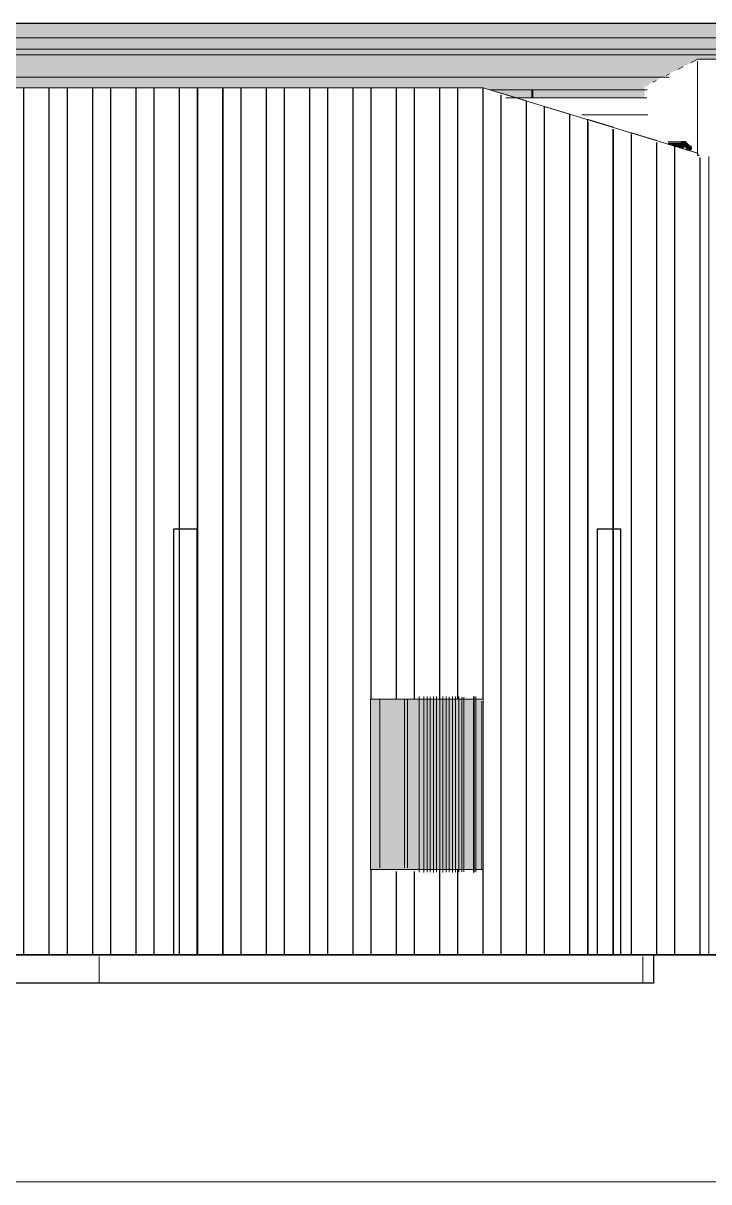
# Model space of a CAD drawing. Header units: millimetres. Extents: x 0 to 84100, y 0 to 59400.
# Drawn here: x 65961 to 69584, y 29193 to 35315 of the extents above; entities that cross this region are included whole.
import ezdxf

# ---------------------------------------------------------------- set-up
doc = ezdxf.new("R2010")
doc.units = ezdxf.units.MM
for name, color, linetype, lineweight in [('01_切断（構造・壁）', 7, 'Continuous', 35), ('09_立面の外形', 7, 'Continuous', 30), ('10_見えがかり', 7, 'Continuous', 13), ('12_見えがかり（ガラス）', 5, 'Continuous', 9), ('50_寸法', 3, 'Continuous', 9)]:
    doc.layers.add(name, color=color, linetype=linetype, lineweight=lineweight)

msp = doc.modelspace()

# ---------------------------------------------------------------- hatches: boundary and pattern name
at = {"layer": '10_見えがかり', "true_color": 0xe9dcc4}
for points in [[(69944.3, 35298.1), (69954.3, 35288.1), (69954.3, 35248.1), (69939.3, 35233.1), (69919.3, 35233.1), (49009.3, 35233.1), (49004.3, 35228.1), (49004.3, 35308.1), (49009.3, 35313.1), (69939.3, 35313.1), (69944.3, 35308.1)], [(68654.3, 34958.1), (68654.3, 34928.1), (68649.3, 34923.1), (68549.3, 34923.1), (68539.3, 34933.1), (68519.3, 34933.1), (68509.3, 34943.1), (68479.3, 34943.1), (68469.3, 34953.1), (68449.3, 34953.1), (68444.3, 34958.1), (68449.3, 34963.1), (68649.3, 34963.1)], [(69244.3, 34958.1), (69244.3, 34928.1), (69239.3, 34923.1), (68659.3, 34923.1), (68654.3, 34928.1), (68654.3, 34958.1), (68659.3, 34963.1), (69239.3, 34963.1)], [(69434.3, 34678.1), (69434.3, 34658.1), (69429.3, 34653.1), (69419.3, 34663.1), (69399.3, 34663.1), (69389.3, 34673.1), (69369.3, 34673.1), (69364.3, 34678.1), (69369.3, 34683.1), (69429.3, 34683.1)], [(69494.3, 34648.1), (69489.3, 34643.1), (69469.3, 34643.1), (69464.3, 34648.1), (69464.3, 34658.1), (69459.3, 34663.1), (69449.3, 34653.1), (69439.3, 34653.1), (69434.3, 34658.1), (69434.3, 34688.1), (69439.3, 34693.1), (69459.3, 34693.1), (69494.3, 34658.1)]]:
    msp.add_hatch(color=8, dxfattribs=at).paths.add_polyline_path(points)
at = {"layer": '12_見えがかり（ガラス）', "true_color": 0xdce9f2}
for points in [[(69984.3, 35228.1), (69984.3, 35178.1), (69979.3, 35173.1), (69969.3, 35173.1), (69959.3, 35163.1), (69949.3, 35163.1), (69929.3, 35143.1), (69919.3, 35143.1), (69909.3, 35133.1), (69899.3, 35133.1), (69879.3, 35113.1), (69869.3, 35113.1), (69859.3, 35103.1), (69849.3, 35103.1), (69829.3, 35083.1), (69819.3, 35083.1), (69809.3, 35073.1), (69799.3, 35073.1), (69789.3, 35063.1), (69779.3, 35063.1), (69759.3, 35043.1), (69749.3, 35043.1), (69739.3, 35033.1), (69729.3, 35033.1), (69714.3, 35018.1), (69709.3, 35013.1), (69699.3, 35013.1), (69689.3, 35003.1), (69679.3, 35003.1), (69659.3, 34983.1), (69654.3, 34988.1), (69654.3, 35118.1), (69649.3, 35123.1), (69519.3, 35123.1), (69509.3, 35113.1), (69499.3, 35113.1), (69489.3, 35103.1), (69479.3, 35103.1), (69469.3, 35093.1), (69459.3, 35093.1), (69449.3, 35083.1), (69439.3, 35083.1), (69429.3, 35073.1), (69419.3, 35073.1), (69409.3, 35063.1), (69399.3, 35063.1), (69389.3, 35053.1), (69379.3, 35053.1), (69369.3, 35043.1), (69359.3, 35043.1), (69349.3, 35033.1), (69339.3, 35033.1), (69329.3, 35023.1), (69319.3, 35023.1), (69309.3, 35013.1), (69299.3, 35013.1), (69289.3, 35003.1), (69279.3, 35003.1), (69259.3, 34983.1), (69249.3, 34983.1), (69244.3, 34978.1), (69244.3, 34968.1), (69239.3, 34963.1), (68419.3, 34963.1), (68409.3, 34973.1), (49009.3, 34973.1), (49004.3, 34978.1), (49004.3, 35228.1), (49009.3, 35233.1), (69979.3, 35233.1)], [(68379.3, 31743.1), (68384.3, 31738.1), (68384.3, 30848.1), (68379.3, 30843.1), (67799.3, 30843.1), (67794.3, 30848.1), (67794.3, 31738.1), (67799.3, 31743.1)]]:
    msp.add_hatch(color=8, dxfattribs=at).paths.add_polyline_path(points)

# ---------------------------------------------------------------- linework, layer by layer
at = {"layer": '01_切断（構造・壁）'}
msp.add_lwpolyline([(3834.3, 30393.1), (76265.7, 30393.1)], dxfattribs=at)
at = {"layer": '09_立面の外形'}
for points in [[(49002.8, 35315.1), (69942.7, 35315.1)], [(69818.2, 30393.1), (69291.9, 30393.1), (69291.9, 30243.1), (12572.3, 30243.1)]]:
    msp.add_lwpolyline(points, dxfattribs=at)
at = {"layer": '10_見えがかり'}
for points in [[(48991.1, 35315.1), (69942.7, 35315.1)], [(69445.8, 35083.8), (69419.6, 35070.4)], [(69524.3, 35124.1), (69489.4, 35106.2)], [(69643.7, 35124.1), (69524.3, 35124.1)], [(69524.3, 34615.1), (69524.3, 35114.2)], [(69374.7, 35029.1), (62486.9, 35029.1), (55341.2, 35029.1), (48992.4, 35029.1)], [(69376, 35048), (69358.5, 35039)], [(63619.9, 34974.1), (66604.4, 34974.1)], [(65963.4, 30393.1), (65963.4, 34974.1)], [(66097.5, 34974.1), (65963.4, 34974.1)], [(65965.2, 34974.1), (65963.4, 34974.1)], [(65965.2, 30393.1), (65965.2, 34974.1)], [(66099.2, 34974.1), (65965.2, 34974.1)], [(66099.2, 34974.1), (66097.5, 34974.1)], [(66097.5, 34974.1), (66097.5, 30393.1)], [(66099.2, 30393.1), (66099.2, 34974.1)], [(66193, 30393.1), (66193, 34974.1)], [(66327.1, 34974.1), (66193, 34974.1)], [(66194.7, 34974.1), (66193, 34974.1)], [(66194.7, 30393.1), (66194.7, 34974.1)], [(66328.8, 34974.1), (66194.7, 34974.1)], [(66328.8, 34974.1), (66327.1, 34974.1)], [(66327.1, 34974.1), (66327.1, 30393.1)], [(66328.8, 30393.1), (66328.8, 34974.1)], [(66422.6, 30393.1), (66422.6, 34974.1)], [(66556.6, 34974.1), (66422.6, 34974.1)], [(66424.3, 34974.1), (66422.6, 34974.1)], [(66424.3, 30393.1), (66424.3, 34974.1)], [(66558.4, 34974.1), (66424.3, 34974.1)], [(66558.4, 34974.1), (66556.6, 34974.1)], [(66556.6, 34974.1), (66556.6, 30393.1)], [(66558.4, 30393.1), (66558.4, 34974.1)], [(66604.6, 34974.1), (66601.4, 34974.1)], [(66601.4, 34974.1), (66604.4, 34974.1)], [(66604.6, 34974.1), (68392, 34974.1)], [(66652.1, 30393.1), (66652.1, 34974.1)], [(66785.9, 34974.1), (66652.1, 34974.1)], [(66654, 34974.1), (66652.1, 34974.1)], [(66654, 30393.1), (66654, 34974.1)], [(66787.9, 34974.1), (66654, 34974.1)], [(66787.9, 34974.1), (66785.9, 34974.1)], [(66785.9, 34974.1), (66785.9, 30393.1)], [(66787.9, 30393.1), (66787.9, 34974.1)], [(66881.2, 30393.1), (66881.2, 34974.1)], [(67015.1, 34974.1), (66881.2, 34974.1)], [(66883.2, 34974.1), (66881.2, 34974.1)], [(66883.2, 30393.1), (66883.2, 34974.1)], [(67017, 34974.1), (66883.2, 34974.1)], [(67017, 34974.1), (67015.1, 34974.1)], [(67015.1, 34974.1), (67015.1, 30393.1)], [(67017, 30393.1), (67017, 34974.1)], [(67110.4, 30393.1), (67110.4, 34974.1)], [(67244.2, 34974.1), (67110.4, 34974.1)], [(67112.4, 34974.1), (67110.4, 34974.1)], [(67112.4, 30393.1), (67112.4, 34974.1)], [(67246.2, 34974.1), (67112.4, 34974.1)], [(67246.2, 34974.1), (67244.2, 34974.1)], [(67244.2, 34974.1), (67244.2, 30393.1)], [(67246.2, 30393.1), (67246.2, 34974.1)], [(67339.5, 30393.1), (67339.5, 34974.1)], [(67473.4, 34974.1), (67339.5, 34974.1)], [(67341.5, 34974.1), (67339.5, 34974.1)], [(67341.5, 30393.1), (67341.5, 34974.1)], [(67475.3, 34974.1), (67341.5, 34974.1)], [(67475.3, 34974.1), (67473.4, 34974.1)], [(67473.4, 34974.1), (67473.4, 30393.1)], [(67475.3, 30393.1), (67475.3, 34974.1)], [(67568.7, 30393.1), (67568.7, 34974.1)], [(67702.5, 34974.1), (67568.7, 34974.1)], [(67570.7, 34974.1), (67568.7, 34974.1)], [(67570.7, 30393.1), (67570.7, 34974.1)], [(67704.5, 34974.1), (67570.7, 34974.1)], [(67704.5, 34974.1), (67702.5, 34974.1)], [(67702.5, 34974.1), (67702.5, 30393.1)], [(67704.5, 30393.1), (67704.5, 34974.1)], [(67797.9, 31743.1), (67797.9, 34974.1)], [(67931.7, 34974.1), (67797.9, 34974.1)], [(67799.8, 34974.1), (67797.9, 34974.1)], [(67799.8, 31743.1), (67799.8, 34974.1)], [(67933.7, 34974.1), (67799.8, 34974.1)], [(67933.7, 34974.1), (67931.7, 34974.1)], [(67931.7, 34974.1), (67931.7, 31743.1)], [(67933.7, 31743.1), (67933.7, 34974.1)], [(68027, 31743.1), (68027, 34974.1)], [(68160.9, 34974.1), (68027, 34974.1)], [(68029, 34974.1), (68027, 34974.1)], [(68029, 31743.1), (68029, 34974.1)], [(68162.8, 34974.1), (68029, 34974.1)], [(68162.8, 34974.1), (68160.9, 34974.1)], [(68160.9, 34974.1), (68160.9, 31743.1)], [(68162.8, 31743.1), (68162.8, 34974.1)], [(68256.2, 31743.1), (68256.2, 34974.1)], [(68390, 34974.1), (68256.2, 34974.1)], [(68258.2, 34974.1), (68256.2, 34974.1)], [(68258.2, 31743.1), (68258.2, 34974.1)], [(68392, 34974.1), (68258.2, 34974.1)], [(68392, 34974.1), (68390, 34974.1)], [(68390, 34974.1), (68390, 31743.1)], [(69524.2, 34628.3), (68392, 34974.1)], [(68392, 31743.1), (68392, 34974.1)], [(68430.3, 34963.3), (68654.8, 34963.3), (68654.8, 34923.3), (68649.5, 34920), (68512.2, 34920)], [(69256.9, 34920), (68649.4, 34920), (68649.4, 34960), (68654.9, 34963.3)], [(68654.9, 34963.3), (69258.4, 34963.3)], [(69306.2, 35012.2), (69288.8, 35003.2)], [(68619.2, 34904.8), (68485.3, 34945.6)], [(68487.3, 34945.6), (68485.3, 34945.6)], [(68485.3, 30393.1), (68485.3, 34935.7)], [(68621.1, 34904.8), (68487.3, 34945.6)], [(68487.3, 30393.1), (68487.3, 34935.7)], [(68621.1, 34904.8), (68619.2, 34904.8)], [(68619.2, 34904.8), (68619.2, 30393.1)], [(68621.1, 30393.1), (68621.1, 34904.8)], [(68714.5, 30393.1), (68714.5, 34875.6)], [(68848.3, 34834.8), (68714.5, 34875.6)], [(68716.5, 34875.6), (68714.5, 34875.6)], [(68716.5, 30393.1), (68716.5, 34875.6)], [(68850.3, 34834.8), (68716.5, 34875.6)], [(68850.3, 34834.8), (68848.3, 34834.8)], [(68848.3, 34834.8), (68848.3, 30393.1)], [(68850.3, 30393.1), (68850.3, 34834.8)], [(69261.8, 34830.8), (68912.7, 34830.8)], [(68943.7, 30393.1), (68943.7, 34805.6)], [(69077.5, 34764.8), (68943.7, 34805.6)], [(68945.6, 34805.6), (68943.7, 34805.6)], [(69079.5, 34764.8), (68945.6, 34805.6)], [(68945.6, 30393.1), (68945.6, 34795.7)], [(69079.5, 34764.8), (69077.5, 34764.8)], [(69077.5, 34754.8), (69077.5, 30393.1)], [(69079.5, 30393.1), (69079.5, 34754.8)], [(69172.8, 30393.1), (69172.8, 34735.6)], [(69306.7, 34694.8), (69172.8, 34735.6)], [(69174.8, 34735.6), (69172.8, 34735.6)], [(69308.6, 34694.8), (69174.8, 34735.6)], [(69174.8, 30393.1), (69174.8, 34725.7)], [(69308.6, 34694.8), (69306.7, 34694.8)], [(69306.7, 34684.8), (69306.7, 30393.1)], [(69308.6, 30393.1), (69308.6, 34684.8)], [(69437.3, 34688), (69367.9, 34688)], [(69404, 34665.6), (69402, 34665.6)], [(69402, 34665.6), (69524.2, 34628.3)], [(69402, 34665.6), (69402, 30393.1)], [(69526.1, 34628.3), (69404, 34665.6)], [(69404, 34665.6), (69404, 30393.1)], [(69437.6, 34688.2), (69433.4, 34679.6)], [(69462.2, 34665), (69437.6, 34688.2)], [(69438, 34668.2), (69438.4, 34658.3)], [(69491.9, 34665), (69462.2, 34665)], [(69463, 34655.2), (69462.2, 34665)], [(69524.2, 34617.4), (69524.2, 34628.3)], [(69524.2, 34615.1), (69524.2, 34628.3)], [(69524.2, 34615.1), (69524.2, 34617.4)], [(69526.1, 34615.1), (69526.1, 34628.3)], [(69526.1, 34615.1), (69532, 34615.1)], [(69535.8, 30393.1), (69535.8, 34605.1)], [(69537.8, 30393.1), (69537.8, 34605.1)], [(69583.5, 30393.1), (69583.5, 34610.2)], [(67796.2, 30843.1), (67796.2, 31743.1)], [(68392, 31743.1), (67796.2, 31743.1)], [(67799.8, 31743.1), (67797.9, 31743.1)], [(67797.9, 31743.1), (67931.7, 31743.1)], [(67799.8, 31743.1), (67933.7, 31743.1)], [(67846, 30852.7), (67846, 31740.5)], [(67933.7, 31743.1), (67931.7, 31743.1)], [(67976.8, 30852.7), (67976.8, 31740.5)], [(67976.8, 30852.7), (67976.8, 31740.5)], [(67991.6, 31740.5), (67991.6, 30852.7)], [(68029, 31743.1), (68027, 31743.1)], [(68027, 31743.1), (68160.9, 31743.1)], [(68029, 31743.1), (68162.8, 31743.1)], [(68052.7, 31757.7), (68052.7, 30828.5)], [(68078.7, 30828.2), (68078.7, 31758.1)], [(68095.4, 30828.7), (68095.4, 31757.6)], [(68112.1, 30830), (68112.1, 31756.3)], [(68128.9, 30828.2), (68128.9, 31758.1)], [(68145.6, 30828.6), (68145.6, 31757.6)], [(68162.8, 31743.1), (68160.9, 31743.1)], [(68162.3, 30829.9), (68162.3, 31756.4)], [(68179, 30828.2), (68179, 31758.1)], [(68195.8, 30828.6), (68195.8, 31757.7)], [(68212.5, 30829.8), (68212.5, 31756.5)], [(68229.2, 30828.1), (68229.2, 31758.1)], [(68245.9, 30828.5), (68245.9, 31757.7)], [(68258.2, 31743.1), (68256.2, 31743.1)], [(68256.2, 31743.1), (68390, 31743.1)], [(68258.2, 31743.1), (68392, 31743.1)], [(68262.7, 30829.7), (68262.7, 31756.6)], [(68279.4, 30831.9), (68279.4, 31754.3)], [(68289.8, 30831.5), (68289.8, 31754.8)], [(68340.5, 31758.1), (68340.5, 30828.2)], [(68344.1, 30829.1), (68344.1, 31757.2)], [(68352.7, 30829.7), (68352.7, 31756.6)], [(68392, 31743.1), (68390, 31743.1)], [(68392, 30843.1), (68392, 31743.1)], [(67796.2, 30843.1), (68392, 30843.1)], [(67799.8, 30843.1), (67797.9, 30843.1)], [(67931.7, 30843.1), (67797.9, 30843.1)], [(67797.9, 30393.1), (67797.9, 30843.1)], [(67933.7, 30843.1), (67799.8, 30843.1)], [(67799.8, 30843.1), (67799.8, 30393.1)], [(67933.7, 30843.1), (67931.7, 30843.1)], [(67931.7, 30833.1), (67931.7, 30393.1)], [(67933.7, 30833.1), (67933.7, 30393.1)], [(68029, 30843.1), (68027, 30843.1)], [(68160.9, 30843.1), (68027, 30843.1)], [(68027, 30393.1), (68027, 30833.1)], [(68162.8, 30843.1), (68029, 30843.1)], [(68029, 30833.1), (68029, 30393.1)], [(68162.8, 30843.1), (68160.9, 30843.1)], [(68160.9, 30843.1), (68160.9, 30393.1)], [(68162.8, 30843.1), (68162.8, 30393.1)], [(68258.2, 30843.1), (68256.2, 30843.1)], [(68390, 30843.1), (68256.2, 30843.1)], [(68256.2, 30393.1), (68256.2, 30843.1)], [(68392, 30843.1), (68258.2, 30843.1)], [(68258.2, 30843.1), (68258.2, 30393.1)], [(68392, 30843.1), (68390, 30843.1)], [(68390, 30843.1), (68390, 30393.1)], [(68392, 30843.1), (68392, 30393.1)], [(66604.4, 30393.1), (63619.9, 30393.1)], [(65965.2, 30393.1), (65963.4, 30393.1)], [(65963.4, 30393.1), (66097.5, 30393.1)], [(65965.2, 30393.1), (66099.2, 30393.1)], [(66099.2, 30393.1), (66097.5, 30393.1)], [(66194.7, 30393.1), (66193, 30393.1)], [(66193, 30393.1), (66327.1, 30393.1)], [(66194.7, 30393.1), (66328.8, 30393.1)], [(66328.8, 30393.1), (66327.1, 30393.1)], [(66362.6, 30243.1), (66362.6, 30383.1)], [(66362.6, 30243.1), (66362.6, 30383.1)], [(66424.3, 30393.1), (66422.6, 30393.1)], [(66422.6, 30393.1), (66556.6, 30393.1)], [(66424.3, 30393.1), (66558.4, 30393.1)], [(66558.4, 30393.1), (66556.6, 30393.1)], [(69583.5, 30393.1), (66604.4, 30393.1)], [(66654, 30393.1), (66652.1, 30393.1)], [(66652.1, 30393.1), (66785.9, 30393.1)], [(66654, 30393.1), (66787.9, 30393.1)], [(66787.9, 30393.1), (66785.9, 30393.1)], [(66883.2, 30393.1), (66881.2, 30393.1)], [(66881.2, 30393.1), (67015.1, 30393.1)], [(66883.2, 30393.1), (67017, 30393.1)], [(67017, 30393.1), (67015.1, 30393.1)], [(67112.4, 30393.1), (67110.4, 30393.1)], [(67110.4, 30393.1), (67244.2, 30393.1)], [(67112.4, 30393.1), (67246.2, 30393.1)], [(67246.2, 30393.1), (67244.2, 30393.1)], [(67341.5, 30393.1), (67339.5, 30393.1)], [(67339.5, 30393.1), (67473.4, 30393.1)], [(67341.5, 30393.1), (67475.3, 30393.1)], [(67475.3, 30393.1), (67473.4, 30393.1)], [(67570.7, 30393.1), (67568.7, 30393.1)], [(67568.7, 30393.1), (67702.5, 30393.1)], [(67570.7, 30393.1), (67704.5, 30393.1)], [(67704.5, 30393.1), (67702.5, 30393.1)], [(67799.8, 30393.1), (67797.9, 30393.1)], [(67797.9, 30393.1), (67931.7, 30393.1)], [(67799.8, 30393.1), (67933.7, 30393.1)], [(67933.7, 30393.1), (67931.7, 30393.1)], [(68029, 30393.1), (68027, 30393.1)], [(68027, 30393.1), (68160.9, 30393.1)], [(68029, 30393.1), (68162.8, 30393.1)], [(68162.8, 30393.1), (68160.9, 30393.1)], [(68258.2, 30393.1), (68256.2, 30393.1)], [(68256.2, 30393.1), (68390, 30393.1)], [(68258.2, 30393.1), (68392, 30393.1)], [(68392, 30393.1), (68390, 30393.1)], [(68487.3, 30393.1), (68485.3, 30393.1)], [(68485.3, 30393.1), (68619.2, 30393.1)], [(68487.3, 30393.1), (68621.1, 30393.1)], [(68621.1, 30393.1), (68619.2, 30393.1)], [(68716.5, 30393.1), (68714.5, 30393.1)], [(68714.5, 30393.1), (68848.3, 30393.1)], [(68716.5, 30393.1), (68850.3, 30393.1)], [(68850.3, 30393.1), (68848.3, 30393.1)], [(68945.6, 30393.1), (68943.7, 30393.1)], [(68943.7, 30393.1), (69077.5, 30393.1)], [(68945.6, 30393.1), (69079.5, 30393.1)], [(69079.5, 30393.1), (69077.5, 30393.1)], [(69174.8, 30393.1), (69172.8, 30393.1)], [(69172.8, 30393.1), (69306.7, 30393.1)], [(69174.8, 30393.1), (69308.6, 30393.1)], [(69234.7, 30243.1), (69234.7, 30383.1)], [(69291.9, 30243.1), (69291.9, 30383.1)], [(69308.6, 30393.1), (69306.7, 30393.1)], [(69404, 30393.1), (69402, 30393.1)], [(69402, 30393.1), (69535.8, 30393.1)], [(69404, 30393.1), (69537.8, 30393.1)], [(69537.8, 30393.1), (69535.8, 30393.1)], [(63606.1, 30243.1), (66362.6, 30243.1)], [(69234.7, 30243.1), (66362.6, 30243.1)], [(69242.7, 30243.1), (69291.9, 30243.1)]]:
    msp.add_lwpolyline(points, dxfattribs=at)
at = {"layer": '12_立面_外構・樹木'}
for points in [[(66756.8, 30393.2), (66756.8, 30393.5), (66756.8, 32642.8), (66756.8, 32643.1), (66757.1, 32643.1), (66879.1, 32643.1), (66879.4, 32643.1), (66879.4, 32642.8), (66879.4, 30393.5), (66879.4, 30393.2), (66879.1, 30393.1), (66757.1, 30393.1), (66756.8, 30393.2)], [(68995.1, 30393.2), (68995.1, 30393.5), (68995.1, 32642.8), (68995.1, 32643.1), (68995.5, 32643.1), (69117.4, 32643.1), (69117.7, 32643.1), (69117.8, 32642.8), (69117.8, 30393.5), (69117.7, 30393.2), (69117.4, 30393.1), (68995.5, 30393.1), (68995.1, 30393.2)]]:
    msp.add_lwpolyline(points, dxfattribs=at)
at = {"layer": '12_見えがかり（ガラス）'}
for points in [[(65151.6, 35237.5), (66118.4, 35237.5)], [(66118.4, 35237.5), (67084.7, 35237.5)], [(67084.7, 35237.5), (68050.4, 35237.5)], [(68050.4, 35237.5), (69015.4, 35237.5)], [(69015.4, 35237.5), (69979.9, 35237.5)], [(66075.9, 35148.3), (65110.7, 35148.3)], [(65130.3, 35148.3), (66091.6, 35148.3)], [(65151.6, 35177.5), (66118.4, 35177.5)], [(66075.9, 35148.3), (67040.5, 35148.3)], [(67052.3, 35148.3), (66091.6, 35148.3)], [(67084.7, 35177.5), (66118.4, 35177.5)], [(67040.5, 35148.3), (68004.5, 35148.3)], [(68012.4, 35148.3), (67052.3, 35148.3)], [(67084.7, 35177.5), (68050.4, 35177.5)], [(68004.5, 35148.3), (68968, 35148.3)], [(68971.9, 35148.3), (68012.4, 35148.3)], [(68050.4, 35177.5), (69015.4, 35177.5)], [(69930.8, 35148.3), (68968, 35148.3)], [(68971.9, 35148.3), (69930.8, 35148.3)], [(69015.4, 35177.5), (69979.9, 35177.5)], [(68384, 31733.1), (68384, 30843.1)], [(67798.3, 30843.1), (68384, 30843.1)]]:
    msp.add_lwpolyline(points, dxfattribs=at)
at = {"layer": '50_寸法'}
msp.add_lwpolyline([(6334.3, 29193.1), (73765.7, 29193.1)], dxfattribs=at)

doc.saveas('drawing.dxf')
